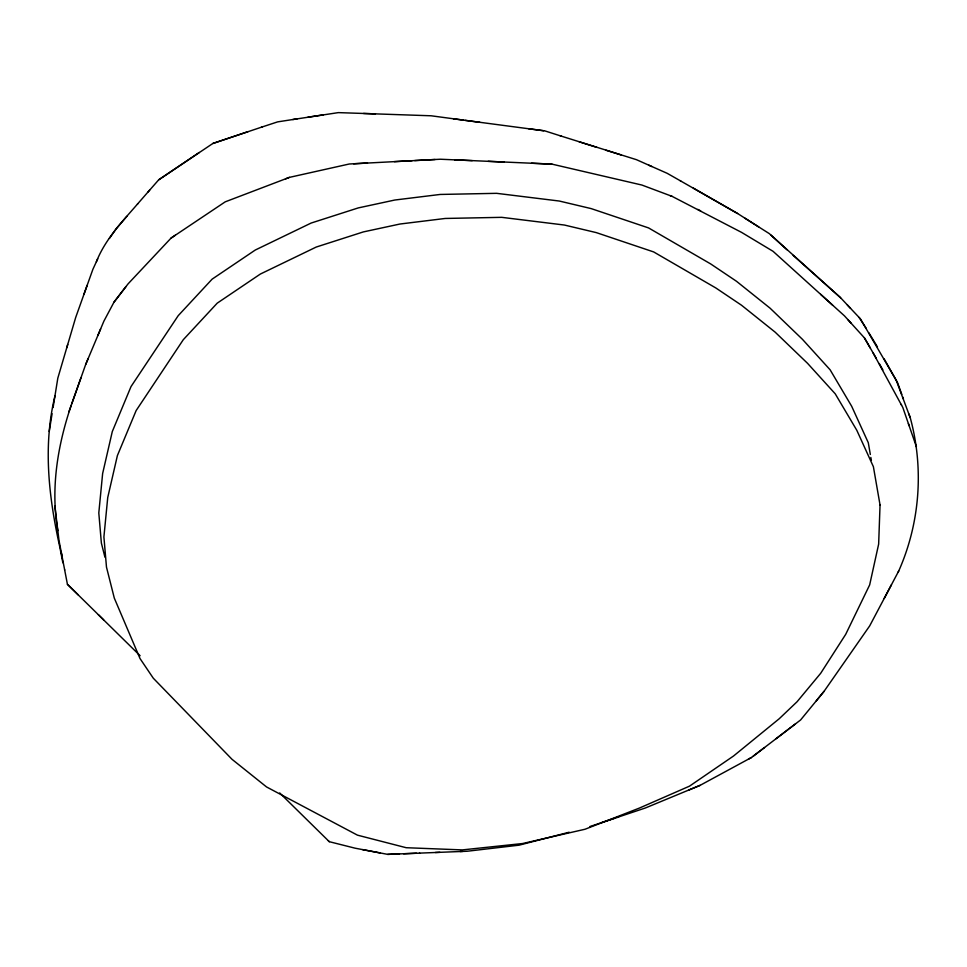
<?xml version="1.0" encoding="UTF-8"?>
<svg xmlns="http://www.w3.org/2000/svg" width="967" height="967" viewBox="0 0 967 967"><rect width="100%" height="100%" fill="white"/><g stroke="black" fill="none" stroke-linecap="round" stroke-linejoin="round"><path stroke-width="1.45" d="M57.827 530.678C50.441 488.565 57.645 445.291 71.256 405.209M49.232 431.451L52.085 413.731M53.088 407.542L57.815 378.157L67.714 344.494M54.95 396.023C42.79 445.92 48.821 497.582 59.809 547.08M66.747 347.806L75.68 317.502L87.151 285.35M898.21 571.981L898.706 571.038C920.016 523.026 924.065 468.366 910.237 417.72L908.871 413.936M71.763 403.795L85.664 364.511L100.628 328.913M68.947 411.724L80.865 378.085M83.911 294.403L92.892 269.297L97.727 258.818M85.664 364.511L88.166 358.564M97.824 335.585L103.904 321.129L114.009 302.127L125.964 286.607M96.374 261.779C105.185 239.32 122.229 221.709 137.749 203.771M884.201 598.452L891.453 584.745M898.706 571.038L869.696 625.879L824.089 691.296L800.603 719.968L751.48 757.499L700.096 785.349L688.431 790.172M109.428 238.45L116.282 228.575L126.882 216.306M114.009 302.127L128.043 283.899L171.074 238.075L175.281 235.247M816.257 700.857L824.089 691.296M137.471 204.097L149.704 190.064M148.072 191.937L158.697 179.826L212.825 143.491L247.963 131.669M789.193 728.695L795.442 723.908M753.196 756.194L764.522 747.539M776.042 738.728L788.323 729.348M158.697 179.826L199.262 152.484M171.074 238.075L225.226 201.837L289.423 177.372L349.268 164.003L367.484 163.048M748.422 759.155L751.48 757.499M700.096 785.349L645.279 808.025L589.918 826.543M285.519 178.871L289.423 177.372M212.825 143.491L262.202 126.943M617.031 817.478L618.638 816.934M600.712 822.929L615.58 817.961M261.404 127.209L277.626 121.878L297.147 118.856M569.176 832.212L519.122 845.17L467.121 851.25L435.368 852.495M292.796 119.533L338.341 112.619L375.45 113.864M307.977 117.2L323.159 114.904M394.355 161.646L412.063 160.715M414.71 160.57L435.077 159.507M353.632 163.774L440.36 159.229L472.234 160.631M279.705 792.94L329.3 841.689L355.119 848.192L387.731 854.381L416.463 853.245M419.497 853.124L439.876 852.326M460.087 851.528L462.613 851.431M387.731 854.381L399.48 853.909M403.614 853.752L419.678 853.124M363.532 113.465L431.125 115.786L463.628 120.15M870.3 348.047L864.438 337.906L844.469 315.871L773.068 251.323L741.592 232.394L672.041 196.337L641.907 185.048L551.939 164.124L454.599 159.845M551.939 164.124L531.524 163.218M488.178 161.32L504.121 162.021M528.635 128.756L544.88 130.896L561.476 136.19M465.26 120.367L543.684 130.738M453.366 118.772L479.886 122.313M362.565 849.606L380.309 852.967M605.995 150.236L621.261 154.974M579.16 141.798L596.832 147.359M560.171 135.779L636.516 159.7L651.831 166.529M670.204 195.648L672.041 196.337M648.869 165.212L667.145 173.298L680.804 181.047M697.836 209.416L700.652 210.891M680.236 180.732L737.579 213.502L758.744 226.967M737.579 213.502L693.315 188.106M744.868 218.155L769.309 233.627L840.613 297.763L850.501 308.316M840.613 297.763L793.158 255.361M820.669 294.355L832.563 305.113M786.957 249.752L770.832 235.029M64.62 569.708L67.424 584.286L78.339 595.007M98.416 614.746L103.711 619.956M328.345 840.758L329.3 841.689M67.424 584.286L140.106 655.735M859.119 317.454L866.081 328.212M847.31 304.919L860.364 318.784L895.938 379.813M847.829 319.581L851.226 323.329M877.468 346.948L868.862 332.817M864.438 337.906L876.15 358.177M879.245 363.532L882.871 369.926M873.153 352.991L902.827 407.518L916.438 446.863M896.3 380.454L910.237 417.72M884.176 358.914L897.533 382.63L901.788 394.379M901.171 404.387L901.546 405.1M902.743 397.038L903.42 398.887M908.388 423.594L909.113 425.673M104.932 557.185L101.378 543.103L98.803 512.933L102.635 473.528L112.293 431.572L131.029 386.558L178.206 315.677L212.124 279.149L255.276 250.03L311.169 223.039L358.249 207.917L394.838 200.024L440.13 194.452L496.603 193.327L559.313 201.039L591.188 208.606L648.567 227.922L710.685 263.931L736.407 281.216L770.07 308.171L802.453 339.332L830.121 369.805L851.685 406.285L868.293 442.717L870.336 454.478M61.223 552.06L64.692 570.034M59.736 546.718L62.855 562.77M61.815 555.131L59.011 540.553L56.267 517.599M870.844 457.427L871.364 460.365M54.901 506.116L56.159 516.692M880.043 504.979L878.652 544.107L869.659 584.914L845.69 634.364L820.693 673.286L797.074 701.74L779.233 718.735L733.518 756.025L689.495 786.159L639.332 808.098L585.023 829.251L522.494 843.55L462.335 849.908L406.176 847.708L357.452 835.15L266.541 786.945L232.007 759.3L153.282 678.193L140.022 658.551L114.299 598.09L106.479 567.109L103.904 536.939L107.736 497.534L117.394 455.578L136.142 410.564L183.307 339.683L217.224 303.154L260.377 274.036L316.269 247.032L363.35 231.911L399.939 224.03L445.231 218.457L501.704 217.333L564.426 225.045L596.288 232.612L653.668 251.928L715.785 287.936L741.508 305.221L775.171 332.177L807.554 363.338L835.222 393.811L856.798 430.279L873.394 466.71L880.043 504.979"/></g></svg>
